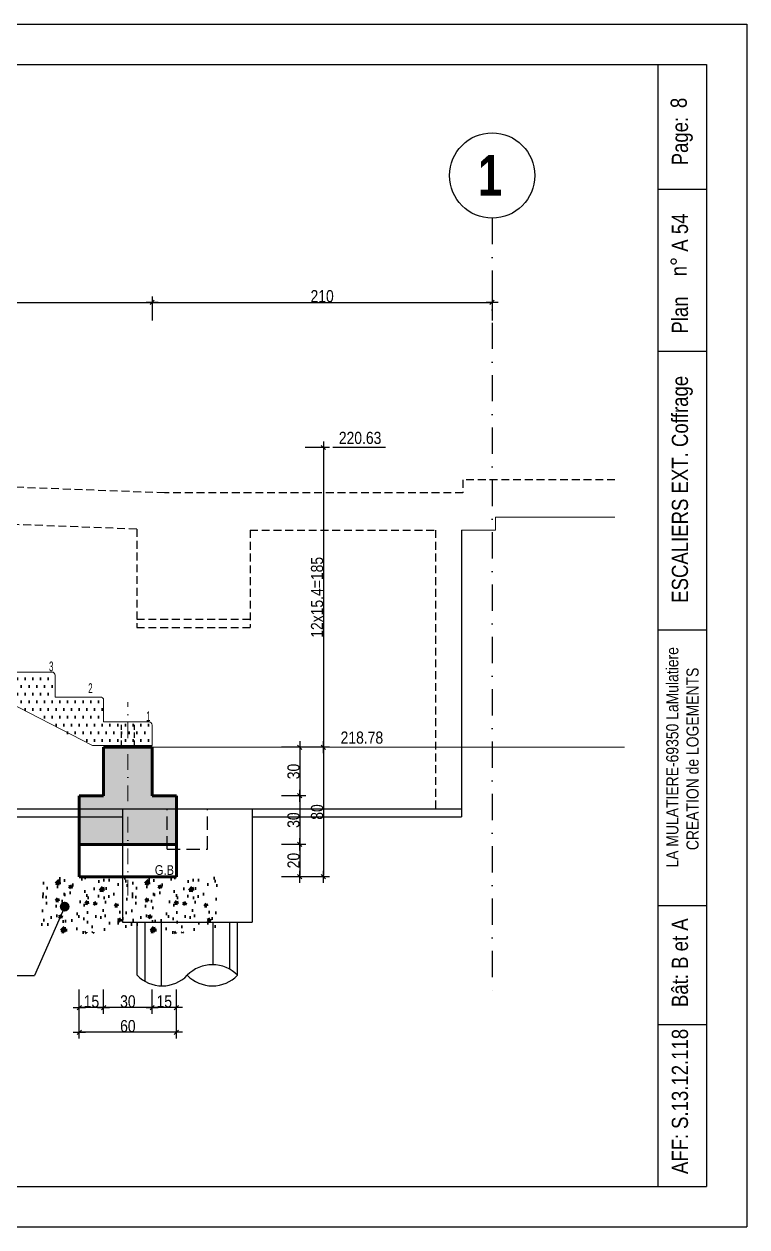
# Model space of a CAD drawing. Header units: centimetres. Extents: x 40138 to 55380, y -25189 to -21608.
# Drawn here: x 49333 to 50226, y -25189 to -23704 of the extents above; entities that cross this region are included whole.
import ezdxf
from ezdxf.enums import TextEntityAlignment as Align

# ---------------------------------------------------------------- set-up
doc = ezdxf.new("R2010")
doc.units = ezdxf.units.CM
doc.header["$LTSCALE"] = 25.4
doc.header["$PDMODE"] = 1
doc.header["$PDSIZE"] = -2
for name, pattern in [('CACHEX2', [19.05, 12.7, -6.35]), ('TIRETPT2', [12.7, 6.35, -3.175, 0, -3.175]), ('TIRETPTX2', [50.8, 25.4, -12.7, 0, -12.7])]:
    doc.linetypes.add(name, pattern=pattern)
for name, color, linetype in [('01_cote_gen', 4, 'Continuous'), ('01_fenetres', 171, 'Continuous'), ('01_linteaux', 2, 'Continuous'), ('01_murs_sup', 2, 'CACHEX2'), ('01_poch_BN', 9, 'Continuous'), ('01_poch_murs', 253, 'Continuous'), ('01_texte', 230, 'Continuous'), ('AA_COTES', 2, 'Continuous')]:
    doc.layers.add(name, color=color, linetype=linetype)
for name, color, linetype, lineweight in [('01_murs_coup', 5, 'Continuous', 60), ('01_PIEUX', 5, 'Continuous', 60), ('01_tram_axes', 2, 'TIRETPTX2', 9)]:
    doc.layers.add(name, color=color, linetype=linetype, lineweight=lineweight)
doc.styles.add('ARIAL NA', font='ARIALN.TTF')
doc.styles.add('Arial Narrow', font='ARIALN.TTF')
doc.styles.add('impact', font='impact.ttf')
doc.styles.add('STYLE2', font='ARIALN.TTF')
doc.dimstyles.new('JB25', dxfattribs={"dimscale": 0.1, "dimtxt": 150, "dimasz": 15, "dimexe": 0.1, "dimexo": 0.1, "dimgap": 0.09, "dimtad": 1, "dimdec": 1, "dimlfac": 0.5, "dimdsep": 46, "dimtxsty": 'STYLE2', "dimblk1": 'BOND_G', "dimblk2": 'BOND_D', "dimsah": 1, "dimcen": 1.5, "dimdle": 0.01, "dimse1": 1, "dimse2": 1, "dimclrd": 4, "dimclre": 2, "dimclrt": 6, "dimazin": 2, "dimtfac": 2.333333, "dimtdec": 1, "dimtix": 1, "dimtmove": 2, "dimatfit": 3, "dimldrblk": 'BOND_G', "dimfxl": 1, "dimtolj": 1, "dimtzin": 0, "dimarcsym": 0})
doc.dimstyles.new('JB50', dxfattribs={"dimscale": 0.1, "dimtxt": 150, "dimasz": 15, "dimexe": 0.1, "dimexo": 0.1, "dimgap": 0.09, "dimtad": 1, "dimdec": 1, "dimdsep": 46, "dimtxsty": 'STYLE2', "dimblk1": 'BOND_G', "dimblk2": 'BOND_D', "dimsah": 1, "dimcen": 1.5, "dimdle": 0.01, "dimse1": 1, "dimse2": 1, "dimclrd": 4, "dimclre": 2, "dimclrt": 6, "dimazin": 2, "dimtfac": 2.333333, "dimtdec": 1, "dimtix": 1, "dimtmove": 2, "dimatfit": 3, "dimldrblk": 'BOND_G', "dimfxl": 1, "dimtolj": 1, "dimtzin": 0, "dimarcsym": 0})

# ---------------------------------------------------------------- blocks, each defined once
blk = doc.blocks.new('BOND_G')
at = {"layer": 'AA_COTES', "color": 0}
for p, q in [((0, -5), (0, 15)), ((5, 0), (-5, 0)), ((1.77, 1.77), (-1.77, -1.77))]:
    blk.add_line(p, q, dxfattribs=at)
blk = doc.blocks.new('BOND_D')
at = {"layer": 'AA_COTES', "color": 0}
for p, q in [((5, 0), (-5, 0)), ((-1.77, -1.77), (1.77, 1.77)), ((0, 5), (0, -15))]:
    blk.add_line(p, q, dxfattribs=at)
blk = doc.blocks.new('*D441')
at = {"layer": '01_cote_gen', "color": 4, "lineweight": -2, "transparency": 16777216}
blk.add_line((49703.1, -24228.2), (49703.1, -24595.2), dxfattribs=at)
at = {"layer": 'Defpoints', "color": 0, "transparency": 16777216}
for p in [(49714.8, -24226.7), (49703.1, -24596.7), (49714.8, -24596.7)]:
    blk.add_point(p, dxfattribs=at)
at = {"layer": '01_cote_gen', "color": 4, "lineweight": -2, "transparency": 16777216, "xscale": 1.5, "yscale": 1.5, "zscale": 1.5}
for name, p, rotation in [('BOND_G', (49703.1, -24226.7), 90), ('BOND_D', (49703.1, -24596.7), 270)]:
    blk.add_blockref(name, p, dxfattribs=dict(at, rotation=rotation))
at = {"layer": '01_cote_gen', "color": 6, "transparency": 16777216, "insert": (49695.4, -24411.7), "char_height": 15, "attachment_point": 5, "rotation": 90, "style": 'STYLE2'}
blk.add_mtext('\\A1;12x15.4=185', dxfattribs=at)
blk = doc.blocks.new('*D440')
at = {"layer": '01_cote_gen', "color": 4, "lineweight": -2, "transparency": 16777216}
blk.add_line((48825.5, -24047.6), (49490.1, -24047.6), dxfattribs=at)
at = {"layer": 'Defpoints', "color": 0, "transparency": 16777216}
for p in [(49491.6, -24047.6), (48824, -24076.8), (49491.6, -24565.5)]:
    blk.add_point(p, dxfattribs=at)
at = {"layer": '01_cote_gen', "color": 4, "lineweight": -2, "transparency": 16777216, "xscale": 1.5, "yscale": 1.5, "zscale": 1.5, "rotation": 180}
blk.add_blockref('BOND_G', (48824, -24047.6), dxfattribs=at)
at = {"layer": '01_cote_gen', "color": 4, "lineweight": -2, "transparency": 16777216, "xscale": 1.5, "yscale": 1.5, "zscale": 1.5}
blk.add_blockref('BOND_D', (49491.6, -24047.6), dxfattribs=at)
at = {"layer": '01_cote_gen', "color": 6, "transparency": 16777216, "insert": (49157.8, -24040), "char_height": 15, "attachment_point": 5, "style": 'STYLE2'}
blk.add_mtext('\\A1;11x30=330', dxfattribs=at)
blk = doc.blocks.new('*D445')
at = {"layer": '01_cote_gen', "color": 4, "lineweight": -2, "ltscale": 0.1, "transparency": 16777216}
blk.add_line((49520.1, -24918.2), (49493.1, -24918.2), dxfattribs=at)
at = {"layer": 'Defpoints', "color": 0, "ltscale": 0.1, "transparency": 16777216}
for p in [(49491.6, -24687.2), (49521.6, -24687.2), (49491.6, -24918.2)]:
    blk.add_point(p, dxfattribs=at)
at = {"layer": '01_cote_gen', "color": 4, "lineweight": -2, "ltscale": 0.1, "transparency": 16777216, "xscale": 1.5, "yscale": 1.5, "zscale": 1.5, "rotation": 180}
blk.add_blockref('BOND_D', (49491.6, -24918.2), dxfattribs=at)
at = {"layer": '01_cote_gen', "color": 4, "lineweight": -2, "ltscale": 0.1, "transparency": 16777216, "xscale": 1.5, "yscale": 1.5, "zscale": 1.5}
blk.add_blockref('BOND_G', (49521.6, -24918.2), dxfattribs=at)
at = {"layer": '01_cote_gen', "color": 6, "ltscale": 0.1, "transparency": 16777216, "insert": (49506.6, -24910.6), "char_height": 15, "attachment_point": 5, "style": 'STYLE2'}
blk.add_mtext('\\A1;15', dxfattribs=at)
blk = doc.blocks.new('*D446')
at = {"layer": '01_cote_gen', "color": 4, "lineweight": -2, "ltscale": 0.1, "transparency": 16777216}
blk.add_line((49490.1, -24918.2), (49433.1, -24918.2), dxfattribs=at)
at = {"layer": 'Defpoints', "color": 0, "ltscale": 0.1, "transparency": 16777216}
for p in [(49431.6, -24687.2), (49491.6, -24687.2), (49431.6, -24918.2)]:
    blk.add_point(p, dxfattribs=at)
at = {"layer": '01_cote_gen', "color": 4, "lineweight": -2, "ltscale": 0.1, "transparency": 16777216, "xscale": 1.5, "yscale": 1.5, "zscale": 1.5, "rotation": 180}
blk.add_blockref('BOND_D', (49431.6, -24918.2), dxfattribs=at)
at = {"layer": '01_cote_gen', "color": 4, "lineweight": -2, "ltscale": 0.1, "transparency": 16777216, "xscale": 1.5, "yscale": 1.5, "zscale": 1.5}
blk.add_blockref('BOND_G', (49491.6, -24918.2), dxfattribs=at)
at = {"layer": '01_cote_gen', "color": 6, "ltscale": 0.1, "transparency": 16777216, "insert": (49461.6, -24910.6), "char_height": 15, "attachment_point": 5, "style": 'STYLE2'}
blk.add_mtext('\\A1;30', dxfattribs=at)
blk = doc.blocks.new('*D447')
at = {"layer": '01_cote_gen', "color": 4, "lineweight": -2, "ltscale": 0.1, "transparency": 16777216}
blk.add_line((49430.1, -24918.2), (49403.1, -24918.2), dxfattribs=at)
at = {"layer": 'Defpoints', "color": 0, "ltscale": 0.1, "transparency": 16777216}
for p in [(49401.6, -24687.2), (49431.6, -24687.2), (49401.6, -24918.2)]:
    blk.add_point(p, dxfattribs=at)
at = {"layer": '01_cote_gen', "color": 4, "lineweight": -2, "ltscale": 0.1, "transparency": 16777216, "xscale": 1.5, "yscale": 1.5, "zscale": 1.5, "rotation": 180}
blk.add_blockref('BOND_D', (49401.6, -24918.2), dxfattribs=at)
at = {"layer": '01_cote_gen', "color": 4, "lineweight": -2, "ltscale": 0.1, "transparency": 16777216, "xscale": 1.5, "yscale": 1.5, "zscale": 1.5}
blk.add_blockref('BOND_G', (49431.6, -24918.2), dxfattribs=at)
at = {"layer": '01_cote_gen', "color": 6, "ltscale": 0.1, "transparency": 16777216, "insert": (49416.6, -24910.6), "char_height": 15, "attachment_point": 5, "style": 'STYLE2'}
blk.add_mtext('\\A1;15', dxfattribs=at)
blk = doc.blocks.new('*D442')
at = {"layer": '01_cote_gen', "color": 4, "lineweight": -2, "ltscale": 0.1, "transparency": 16777216}
blk.add_line((49520.1, -24948.7), (49403.1, -24948.7), dxfattribs=at)
at = {"layer": 'Defpoints', "color": 0, "ltscale": 0.1, "transparency": 16777216}
for p in [(49401.6, -24895.7), (49521.6, -24895.7), (49401.6, -24948.7)]:
    blk.add_point(p, dxfattribs=at)
at = {"layer": '01_cote_gen', "color": 4, "lineweight": -2, "ltscale": 0.1, "transparency": 16777216, "xscale": 1.5, "yscale": 1.5, "zscale": 1.5, "rotation": 180}
blk.add_blockref('BOND_D', (49401.6, -24948.7), dxfattribs=at)
at = {"layer": '01_cote_gen', "color": 4, "lineweight": -2, "ltscale": 0.1, "transparency": 16777216, "xscale": 1.5, "yscale": 1.5, "zscale": 1.5}
blk.add_blockref('BOND_G', (49521.6, -24948.7), dxfattribs=at)
at = {"layer": '01_cote_gen', "color": 6, "ltscale": 0.1, "transparency": 16777216, "insert": (49461.6, -24941.1), "char_height": 15, "attachment_point": 5, "style": 'STYLE2'}
blk.add_mtext('\\A1;60', dxfattribs=at)
blk = doc.blocks.new('*D443')
at = {"layer": '01_cote_gen', "color": 4, "lineweight": -2, "ltscale": 0.1, "transparency": 16777216}
blk.add_line((49674, -24658.2), (49674, -24715.2), dxfattribs=at)
at = {"layer": 'Defpoints', "color": 0, "ltscale": 0.1, "transparency": 16777216}
for p in [(49681.5, -24656.7), (49658.6, -24716.7), (49674, -24716.7)]:
    blk.add_point(p, dxfattribs=at)
at = {"layer": '01_cote_gen', "color": 4, "lineweight": -2, "ltscale": 0.1, "transparency": 16777216, "xscale": 1.5, "yscale": 1.5, "zscale": 1.5}
for name, p, rotation in [('BOND_G', (49674, -24656.7), 90), ('BOND_D', (49674, -24716.7), 270)]:
    blk.add_blockref(name, p, dxfattribs=dict(at, rotation=rotation))
at = {"layer": '01_cote_gen', "color": 6, "ltscale": 0.1, "transparency": 16777216, "insert": (49666.3, -24686.7), "char_height": 15, "attachment_point": 5, "rotation": 90, "style": 'STYLE2'}
blk.add_mtext('\\A1;30', dxfattribs=at)
blk = doc.blocks.new('*D444')
at = {"layer": '01_cote_gen', "color": 4, "lineweight": -2, "ltscale": 0.1, "transparency": 16777216}
blk.add_line((49674, -24718.2), (49674, -24755.2), dxfattribs=at)
at = {"layer": 'Defpoints', "color": 0, "ltscale": 0.1, "transparency": 16777216}
for p in [(49666.5, -24716.7), (49647, -24756.7), (49674, -24756.7)]:
    blk.add_point(p, dxfattribs=at)
at = {"layer": '01_cote_gen', "color": 4, "lineweight": -2, "ltscale": 0.1, "transparency": 16777216, "xscale": 1.5, "yscale": 1.5, "zscale": 1.5}
for name, p, rotation in [('BOND_G', (49674, -24716.7), 90), ('BOND_D', (49674, -24756.7), 270)]:
    blk.add_blockref(name, p, dxfattribs=dict(at, rotation=rotation))
at = {"layer": '01_cote_gen', "color": 6, "ltscale": 0.1, "transparency": 16777216, "insert": (49666.3, -24736.7), "char_height": 15, "attachment_point": 5, "rotation": 90, "style": 'STYLE2'}
blk.add_mtext('\\A1;20', dxfattribs=at)
blk = doc.blocks.new('*D449')
at = {"layer": '01_cote_gen', "color": 4, "lineweight": -2, "ltscale": 0.1, "transparency": 16777216}
blk.add_line((49493.1, -24047.6), (49910.1, -24047.6), dxfattribs=at)
at = {"layer": 'Defpoints', "color": 0, "ltscale": 0.1, "transparency": 16777216}
for p in [(49911.6, -23939.6), (49911.6, -24047.6), (49491.6, -24110.8)]:
    blk.add_point(p, dxfattribs=at)
at = {"layer": '01_cote_gen', "color": 4, "lineweight": -2, "ltscale": 0.1, "transparency": 16777216, "xscale": 1.5, "yscale": 1.5, "zscale": 1.5, "rotation": 180}
blk.add_blockref('BOND_G', (49491.6, -24047.6), dxfattribs=at)
at = {"layer": '01_cote_gen', "color": 4, "lineweight": -2, "ltscale": 0.1, "transparency": 16777216, "xscale": 1.5, "yscale": 1.5, "zscale": 1.5}
blk.add_blockref('BOND_D', (49911.6, -24047.6), dxfattribs=at)
at = {"layer": '01_cote_gen', "color": 6, "ltscale": 0.1, "transparency": 16777216, "insert": (49701.6, -24040), "char_height": 15, "attachment_point": 5, "style": 'STYLE2'}
blk.add_mtext('\\A1;210', dxfattribs=at)
blk = doc.blocks.new('*D495')
at = {"layer": '01_cote_gen', "color": 4, "lineweight": -2, "ltscale": 0.1, "transparency": 16777216}
blk.add_line((49674, -24598.2), (49674, -24655.2), dxfattribs=at)
at = {"layer": 'Defpoints', "color": 0, "ltscale": 0.1, "transparency": 16777216}
for p in [(49643.1, -24596.7), (49492.5, -24656.7), (49674, -24656.7)]:
    blk.add_point(p, dxfattribs=at)
at = {"layer": '01_cote_gen', "color": 4, "lineweight": -2, "ltscale": 0.1, "transparency": 16777216, "xscale": 1.5, "yscale": 1.5, "zscale": 1.5}
for name, p, rotation in [('BOND_G', (49674, -24596.7), 90), ('BOND_D', (49674, -24656.7), 270)]:
    blk.add_blockref(name, p, dxfattribs=dict(at, rotation=rotation))
at = {"layer": '01_cote_gen', "color": 6, "ltscale": 0.1, "transparency": 16777216, "insert": (49666.3, -24626.7), "char_height": 15, "attachment_point": 5, "rotation": 90, "style": 'STYLE2'}
blk.add_mtext('\\A1;30', dxfattribs=at)
blk = doc.blocks.new('*D496')
at = {"layer": '01_cote_gen', "color": 4, "lineweight": -2, "ltscale": 0.1, "transparency": 16777216}
blk.add_line((49703.1, -24598.2), (49703.1, -24755.2), dxfattribs=at)
at = {"layer": 'Defpoints', "color": 0, "ltscale": 0.1, "transparency": 16777216}
for p in [(49689.5, -24596.7), (49681.5, -24756.7), (49703.1, -24756.7)]:
    blk.add_point(p, dxfattribs=at)
at = {"layer": '01_cote_gen', "color": 4, "lineweight": -2, "ltscale": 0.1, "transparency": 16777216, "xscale": 1.5, "yscale": 1.5, "zscale": 1.5}
for name, p, rotation in [('BOND_G', (49703.1, -24596.7), 90), ('BOND_D', (49703.1, -24756.7), 270)]:
    blk.add_blockref(name, p, dxfattribs=dict(at, rotation=rotation))
at = {"layer": '01_cote_gen', "color": 6, "ltscale": 0.1, "transparency": 16777216, "insert": (49695.4, -24676.7), "char_height": 15, "attachment_point": 5, "rotation": 90, "style": 'STYLE2'}
blk.add_mtext('\\A1;80', dxfattribs=at)

msp = doc.modelspace()

# ---------------------------------------------------------------- hatches: boundary and pattern name
at = {"layer": '01_murs_coup', "ltscale": 0.1}
h = msp.add_hatch(dxfattribs=at)
h.set_pattern_fill('DOTS', color=2, scale=6)
h.set_pattern_definition([(0, (0, -194.876), (4.7625, 9.525), [0, -9.525])])
h.paths.add_polyline_path([(48785.02, -24226.74), (48771.62, -24226.74), (48771.62, -24255.04), (48785.02, -24255.54)])
h.paths.add_polyline_path([(48801.62, -24226.74), (48785.02, -24226.74), (48785.02, -24255.54), (48801.62, -24256.17)])
h.paths.add_polyline_path([(48820.02, -24226.74), (48810.02, -24226.74), (48810.02, -24256.49), (48820.02, -24256.86)])
h.paths.add_polyline_path([(48810.02, -24226.74), (48801.62, -24226.74), (48801.62, -24256.17), (48810.02, -24256.49)])
h.paths.add_polyline_path([(48831.62, -24230.74, 0.4142136), (48827.62, -24226.74), (48820.02, -24226.74), (48820.02, -24256.86), (48831.62, -24257.3)])
h.paths.add_polyline_path([(48785.02, -24255.54), (48771.62, -24255.04), (48771.62, -24261.54), (48773.94, -24262.74), (48785.02, -24262.74)])
h.paths.add_polyline_path([(48801.62, -24256.17), (48785.02, -24255.54), (48785.02, -24262.74), (48801.62, -24262.74)])
h.paths.add_polyline_path([(48810.02, -24256.49), (48801.62, -24256.17), (48801.62, -24262.74), (48810.02, -24262.74)])
h.paths.add_polyline_path([(48820.02, -24256.86), (48810.02, -24256.49), (48810.02, -24262.74), (48820.02, -24262.74)])
h.paths.add_polyline_path([(48831.62, -24259.99), (48831.62, -24257.3), (48820.02, -24256.86), (48820.02, -24262.74), (48810.02, -24262.74), (48801.62, -24262.74), (48801.62, -24277.01), (48815.35, -24284.09)])
h.paths.add_polyline_path([(48801.62, -24262.74), (48785.02, -24262.74), (48785.02, -24268.45), (48801.62, -24277.01)])
h.paths.add_polyline_path([(48891.62, -24261.54, 0.1315194), (48891.08, -24259.54), (48837.93, -24257.54), (48833.27, -24257.54), (48815.35, -24284.09), (48854.95, -24304.5), (48951.62, -24308.1), (48951.62, -24292.34, 0.4142136), (48947.62, -24288.34), (48891.62, -24288.34)])
h.paths.add_polyline_path([(48951.62, -24308.1), (48854.95, -24304.5), (49417.9, -24594.74), (49453.62, -24594.74), (49453.62, -24565.54), (49431.62, -24565.54), (49431.62, -24538.74, 0.4142136), (49427.62, -24534.74), (49371.62, -24534.74), (49371.62, -24507.94, 0.4142136), (49367.62, -24503.94), (49311.62, -24503.94), (49311.62, -24477.14, 0.4142136), (49307.62, -24473.14), (49251.62, -24473.14), (49251.62, -24446.34, 0.4142136), (49247.62, -24442.34), (49191.62, -24442.34), (49191.62, -24415.54, 0.4142136), (49187.62, -24411.54), (49131.62, -24411.54), (49131.62, -24384.74, 0.4142136), (49127.62, -24380.74), (49071.62, -24380.74), (49071.62, -24353.94, 0.4142136), (49067.62, -24349.94), (49011.62, -24349.94), (49011.62, -24323.14, 0.4142136), (49007.62, -24319.14), (48951.62, -24319.14)])
h.paths.add_polyline_path([(49469.62, -24565.54), (49461.62, -24565.54), (49461.62, -24594.74), (49469.62, -24594.74)])
h.paths.add_polyline_path([(49461.62, -24565.54), (49453.62, -24565.54), (49453.62, -24594.74), (49461.62, -24594.74)])
h.paths.add_polyline_path([(49491.62, -24569.54, 0.4142136), (49487.62, -24565.54), (49469.62, -24565.54), (49469.62, -24594.74), (49491.62, -24594.74)])
at = {"layer": '01_murs_coup', "linetype": 'TIRETPT2', "ltscale": 2}
h = msp.add_hatch(dxfattribs=at)
h.set_pattern_fill('AR-CONC', color=2, scale=0.2)
h.set_pattern_definition([(50, (69767.762, -5141.872), (36.436934, -3.187817), [3.81, -41.91]), (355, (69767.762, -5141.872), (-7.048684, 38.21137), [3.048, -33.528117]), (100.45144, (69770.8, -5142.138), (29.38825, 35.02355), [3.238, -35.61805]), (46.1842, (69767.76, -5131.71), (54.21581, -8.408466), [5.715, -62.865]), (96.63556, (69772.28, -5132.41), (47.48083, 49.48522), [4.857, -53.42712]), (351.18415, (69767.76, -5131.71), (47.48083, 49.48522), [4.57199, -50.29195]), (21, (69772.842, -5134.252), (30.322878, -20.45304), [3.81, -41.91]), (326, (69772.842, -5134.252), (12.360406, 36.837593), [3.048, -33.528]), (71.45144, (69775.37, -5135.956), (42.683284, 16.384554), [3.238, -35.617988]), (37.5, (69767.762, -5141.872), (0.6177207, 16.911008), [0, -33.1216, 0, -34.036, 0, -33.655]), (7.5, (69767.762, -5141.872), (13.363933, 20.036115), [0, -19.4056, 0, -32.3596, 0, -12.827]), (327.5, (69756.434, -5141.872), (27.118119, -1.145749), [0, -12.7, 0, -39.624, 0, -52.578]), (317.5, (69751.354, -5141.872), (29.625836, 5.085298), [0, -16.51, 0, -26.3144, 0, -37.338])])
h.paths.add_polyline_path([(49461.53, -24756.74), (49401.62, -24756.74), (49351.07, -24756.74), (49351.07, -24825.81), (49461.53, -24825.81)])
h = msp.add_hatch(dxfattribs=at)
h.set_pattern_fill('AR-CONC', color=2, scale=0.2)
h.set_pattern_definition([(50, (69878.22, -5141.872), (36.436934, -3.187817), [3.81, -41.91]), (355, (69878.22, -5141.872), (-7.048684, 38.21137), [3.048, -33.528117]), (100.45144, (69881.257, -5142.138), (29.38825, 35.02355), [3.238, -35.61805]), (46.1842, (69878.22, -5131.71), (54.21581, -8.408466), [5.715, -62.865]), (96.63556, (69882.74, -5132.41), (47.48083, 49.48522), [4.857, -53.42712]), (351.18415, (69878.22, -5131.71), (47.48083, 49.48522), [4.57199, -50.29195]), (21, (69883.3, -5134.252), (30.322878, -20.45304), [3.81, -41.91]), (326, (69883.3, -5134.252), (12.360406, 36.837593), [3.048, -33.528]), (71.45144, (69885.827, -5135.956), (42.683284, 16.384554), [3.238, -35.617988]), (37.5, (69878.22, -5141.872), (0.6177207, 16.911008), [0, -33.1216, 0, -34.036, 0, -33.655]), (7.5, (69878.22, -5141.872), (13.363933, 20.036115), [0, -19.4056, 0, -32.3596, 0, -12.827]), (327.5, (69866.892, -5141.872), (27.118119, -1.145749), [0, -12.7, 0, -39.624, 0, -52.578]), (317.5, (69861.812, -5141.872), (29.625836, 5.085298), [0, -16.51, 0, -26.3144, 0, -37.338])])
h.paths.add_polyline_path([(49571.99, -24756.74), (49512.07, -24756.74), (49461.53, -24756.74), (49461.53, -24825.81), (49571.99, -24825.81)])
at = {"layer": '01_poch_BN', "ltscale": 0.1}
h = msp.add_hatch(color=256, dxfattribs=at)
h.dxf.hatch_style = 1
h.paths.add_polyline_path([(49461.62, -24596.74), (49431.62, -24596.74), (49431.62, -24656.74), (49401.62, -24656.74), (49401.62, -24672.74), (49461.62, -24672.74)])
h.paths.add_polyline_path([(49491.62, -24596.74), (49461.62, -24596.74), (49461.62, -24672.74), (49521.62, -24672.74), (49521.62, -24656.74), (49491.62, -24656.74)])
h.paths.add_polyline_path([(49510.02, -24672.74), (49461.62, -24672.74), (49461.62, -24716.74), (49510.02, -24716.74)])
h.paths.add_polyline_path([(49521.62, -24672.74), (49510.02, -24672.74), (49510.02, -24716.74), (49521.62, -24716.74)])
h.paths.add_polyline_path([(49461.62, -24672.74), (49455.02, -24672.74), (49455.02, -24716.74), (49461.62, -24716.74)])
h.paths.add_polyline_path([(49455.02, -24682.74), (49401.62, -24682.74), (49401.62, -24716.74), (49455.02, -24716.74)])
h.paths.add_polyline_path([(49455.02, -24672.74), (49401.62, -24672.74), (49401.62, -24682.74), (49455.02, -24682.74)])

# ---------------------------------------------------------------- linework, layer by layer
at = {"layer": '01_fenetres', "ltscale": 30}
for p, q in [((48176.39, -23753.95), (50176.39, -23753.95)), ((50116.39, -23753.95), (50176.39, -23753.95)), ((50116.39, -23753.95), (50116.39, -25138.95)), ((50116.39, -23753.95), (50176.39, -23753.95)), ((50116.39, -23753.95), (50116.39, -25138.95)), ((50176.39, -23753.95), (50176.39, -25138.95)), ((50176.39, -23753.95), (50176.39, -25138.95)), ((50176.39, -23753.95), (50176.39, -25138.95)), ((50176.39, -23753.95), (50176.39, -25138.95)), ((50176.39, -23908.09), (50116.39, -23908.09)), ((50176.39, -24108.09), (50116.39, -24108.09)), ((50116.39, -24451.81), (50176.39, -24451.81)), ((50116.39, -24791.98), (50176.39, -24791.98)), ((50116.39, -24938.95), (50176.39, -24938.95)), ((48176.39, -25138.95), (50176.39, -25138.95))]:
    msp.add_line(p, q, dxfattribs=at)
at = {"layer": '01_linteaux', "linetype": 'TIRETPTX2', "ltscale": 0.05}
msp.add_line((49911.62, -23943.6), (49911.62, -24911.6), dxfattribs=at)
at = {"layer": '01_linteaux'}
for p, q in [((49873.62, -24328.74), (49873.62, -24682.74)), ((48865.02, -24672.74), (49873.62, -24672.74)), ((49455.02, -24672.74), (49455.02, -24812.74)), ((49455.02, -24672.74), (49615.02, -24672.74)), ((49615.02, -24672.74), (49615.02, -24812.74)), ((48865.02, -24682.74), (49455.02, -24682.74)), ((49615.02, -24682.74), (49873.62, -24682.74)), ((49455.02, -24812.74), (49615.02, -24812.74)), ((49473.02, -24878.28), (49473.02, -24812.74)), ((49597.02, -24878.28), (49597.02, -24812.74))]:
    msp.add_line(p, q, dxfattribs=at)
at = {"layer": '01_linteaux', "linetype": 'CACHEX2', "ltscale": 0.02}
for p, q in [((49453.62, -24594.74), (49453.62, -24565.54)), ((49469.62, -24594.74), (49469.62, -24565.54))]:
    msp.add_line(p, q, dxfattribs=at)
at = {"layer": '01_linteaux', "linetype": 'CACHEX2', "ltscale": 0.05}
for p, q in [((49510.02, -24722.74), (49510.02, -24672.74)), ((49560.02, -24722.74), (49560.02, -24672.74)), ((49510.02, -24722.74), (49560.02, -24722.74))]:
    msp.add_line(p, q, dxfattribs=at)
at = {"layer": '01_linteaux'}
for centre, start, end in [((49566.02, -24908.42), 44.19387, 135.80613), ((49504.02, -24848.14), 224.19387, 315.80613), ((49566.02, -24848.14), 224.19387, 315.80613)]:
    msp.add_arc(centre, 43.24, start, end, dxfattribs=at)
at = {"layer": '01_murs_coup', "linetype": 'Continuous', "lineweight": 5}
for p, q in [((49417.9, -24594.74), (48771.62, -24261.54)), ((49367.62, -24503.94), (49311.62, -24503.94)), ((49371.62, -24534.74), (49371.62, -24507.94)), ((49427.62, -24534.74), (49371.62, -24534.74)), ((49431.62, -24565.54), (49431.62, -24538.74)), ((49487.62, -24565.54), (49431.62, -24565.54)), ((49491.62, -24594.74), (49491.62, -24569.54)), ((49491.62, -24594.74), (49417.9, -24594.74)), ((50074.91, -24596.74), (49491.62, -24596.74))]:
    msp.add_line(p, q, dxfattribs=at)
at = {"layer": '01_murs_coup'}
for p, q in [((49491.62, -24596.74), (49431.62, -24596.74)), ((49431.62, -24596.74), (49431.62, -24656.74)), ((49491.62, -24596.74), (49491.62, -24656.74)), ((49401.62, -24656.74), (49431.62, -24656.74)), ((49401.62, -24656.74), (49401.62, -24756.74)), ((49491.62, -24656.74), (49521.62, -24656.74)), ((49521.62, -24656.74), (49521.62, -24756.74)), ((49401.62, -24716.74), (49521.62, -24716.74)), ((49401.62, -24756.74), (49521.62, -24756.74))]:
    msp.add_line(p, q, dxfattribs=at)
at = {"layer": '01_murs_coup', "linetype": 'Continuous', "lineweight": 5}
for centre in [(49367.62, -24507.94), (49427.62, -24538.74), (49487.62, -24569.54)]:
    msp.add_arc(centre, 4, 0, 90, dxfattribs=at)
at = {"layer": '01_murs_sup', "ltscale": 0.03}
for p, q in [((49506.99, -24282.74), (48750.02, -24254.23)), ((50063.31, -24266.74), (49875.56, -24266.74)), ((49875.56, -24266.74), (49875.56, -24282.74)), ((49472.55, -24327.47), (48431.13, -24288.74)), ((49875.56, -24282.74), (49506.99, -24282.74)), ((49472.55, -24327.47), (49472.55, -24448.74)), ((49612.55, -24328.74), (49841.62, -24328.74)), ((49612.55, -24328.74), (49612.55, -24448.74)), ((49841.62, -24328.74), (49841.62, -24672.74)), ((49472.55, -24438.74), (49612.55, -24438.74)), ((49472.55, -24448.74), (49612.55, -24448.74))]:
    msp.add_line(p, q, dxfattribs=at)
at = {"layer": '01_PIEUX', "color": 2, "linetype": 'Continuous', "lineweight": 5}
for p, q in [((50063.31, -24312.74), (49915.56, -24312.74)), ((49915.56, -24312.74), (49915.56, -24328.74)), ((49873.62, -24328.74), (49915.56, -24328.74))]:
    msp.add_line(p, q, dxfattribs=at)
at = {"layer": '01_poch_murs'}
for p, q in [((49483.02, -24885.94), (49483.02, -24812.74)), ((49503.02, -24891.37), (49503.02, -24812.74)), ((49567.02, -24865.2), (49567.02, -24812.74)), ((49587.02, -24812.74), (49587.02, -24870.63))]:
    msp.add_line(p, q, dxfattribs=at)
at = {"layer": '01_texte', "ltscale": 30}
for p, q in [((48126.39, -23703.95), (50226.39, -23703.95)), ((50226.39, -23703.95), (50226.39, -25188.95)), ((48126.39, -25188.95), (50226.39, -25188.95))]:
    msp.add_line(p, q, dxfattribs=at)
at = {"layer": '01_texte'}
for p, q in [((49780.06, -24226.74), (49714.75, -24226.74)), ((49383.54, -24793.56), (49346.05, -24878.53)), ((48991.45, -24878.53), (49346.05, -24878.53))]:
    msp.add_line(p, q, dxfattribs=at)
at = {"layer": '01_texte', "const_width": 6}
msp.add_lwpolyline([(49380.54, -24793.56, 1), (49386.54, -24793.56, 1)], format="xyb", close=True, dxfattribs=at)
at = {"layer": '01_texte'}
msp.add_circle((49911.62, -23890.93), 52.67, dxfattribs=at)
at = {"layer": '01_tram_axes', "ltscale": 0.03}
msp.add_line((49461.62, -24779.74), (49461.62, -24541.24), dxfattribs=at)

# ---------------------------------------------------------------- texts
at = {"layer": '01_texte'}
for s, height, rotation, style, p in [('8', 20, 90, 'STYLE2', (50152.09, -23807.69)), ('Page:', 20, 90, 'STYLE2', (50153.54, -23878.37)), ('1', 50, 0, 'impact', (49894.11, -23915.71)), ('A 54', 20, 90, 'STYLE2', (50153.54, -23985.01)), ('n%%D', 20, 90, 'STYLE2', (50152.09, -24015.36)), ('Plan', 20, 90, 'STYLE2', (50153.54, -24086.04)), ('ESCALIERS EXT. Coffrage', 20, 90, 'STYLE2', (50153.54, -24418.37)), ('LA MULATIERE-69350 LaMulatiere', 15, 90, 'STYLE2', (50141.67, -24745.28)), ('CREATION de LOGEMENTS', 15, 90, 'STYLE2', (50166.67, -24723.8)), ('Bât: B et A', 20, 90, 'STYLE2', (50153.54, -24917.49)), ('S.13.12.118', 20, 90, 'STYLE2', (50153.54, -25067.99)), ('AFF:', 20, 90, 'STYLE2', (50153.54, -25123.66))]:
    msp.add_text(s, height=height, rotation=rotation, dxfattribs=dict(at, style=style)).set_placement(p)
at = {"layer": '01_texte', "style": 'ARIAL NA'}
for s, p in [('220.63', (49722.21, -24222.34)), ('218.78', (49724.42, -24592.34))]:
    msp.add_text(s, height=15, dxfattribs=at).set_placement(p)
at = {"layer": '01_texte', "style": 'ARIAL NA', "width": 0.7}
for s, p in [('3', (49364.26, -24502.97)), ('2', (49412.66, -24529.77)), ('1', (49484.26, -24564.57))]:
    msp.add_text(s, height=12, dxfattribs=at).set_placement(p)
at = {"layer": '01_texte', "style": 'Arial Narrow'}
msp.add_text('G.B', height=12, dxfattribs=at).set_placement((49506.76, -24757.94), align=Align.BOTTOM_CENTER)

# ---------------------------------------------------------------- dimensions: what is measured, and where the dimension line sits
at = {"layer": '01_cote_gen', "ltscale": 0.1}
for base, p1, p2, picture, middle in [((49911.62, -24047.63), (49491.62, -24110.78), (49911.62, -23939.65), '*D449', (49701.62, -24039.96)), ((49401.62, -24918.22), (49431.62, -24687.22), (49401.62, -24687.22), '*D447', (49416.62, -24910.55)), ((49431.62, -24918.22), (49491.62, -24687.22), (49431.62, -24687.22), '*D446', (49461.62, -24910.55)), ((49491.62, -24918.22), (49521.62, -24687.22), (49491.62, -24687.22), '*D445', (49506.62, -24910.55)), ((49401.62, -24948.72), (49521.62, -24895.72), (49401.62, -24895.72), '*D442', (49461.62, -24941.05))]:
    dim = msp.add_linear_dim(base=base, p1=p1, p2=p2, dimstyle='JB25', dxfattribs=at)
    dim.commit()
    dim.dimension.update_dxf_attribs({"geometry": picture, "text_midpoint": middle})
at = {"layer": '01_cote_gen'}
dim = msp.add_linear_dim(base=(49491.62, -24047.63), p1=(48824.02, -24076.84), p2=(49491.62, -24565.54), text='11x30=330', dimstyle='JB50', dxfattribs=at)
dim.commit()
dim.dimension.update_dxf_attribs({"geometry": '*D440', "text_midpoint": (49157.82, -24039.96)})
dim = msp.add_linear_dim(base=(49703.12, -24596.74), p1=(49714.75, -24226.74), p2=(49714.75, -24596.74), angle=90, text='12x15.4=185', dimstyle='JB50', dxfattribs=at)
dim.commit()
dim.dimension.update_dxf_attribs({"geometry": '*D441', "text_midpoint": (49695.45, -24411.74)})
at = {"layer": '01_cote_gen', "ltscale": 0.1}
for base, p1, p2, picture, middle in [((49673.96, -24656.74), (49643.05, -24596.74), (49492.46, -24656.74), '*D495', (49666.29, -24626.74)), ((49703.12, -24756.74), (49689.52, -24596.74), (49681.46, -24756.74), '*D496', (49695.45, -24676.74)), ((49673.96, -24716.74), (49681.46, -24656.74), (49658.56, -24716.74), '*D443', (49666.29, -24686.74)), ((49673.96, -24756.74), (49666.46, -24716.74), (49646.96, -24756.74), '*D444', (49666.29, -24736.74))]:
    dim = msp.add_linear_dim(base=base, p1=p1, p2=p2, angle=90, dimstyle='JB25', dxfattribs=at)
    dim.commit()
    dim.dimension.update_dxf_attribs({"geometry": picture, "text_midpoint": middle})

doc.saveas('drawing.dxf')
